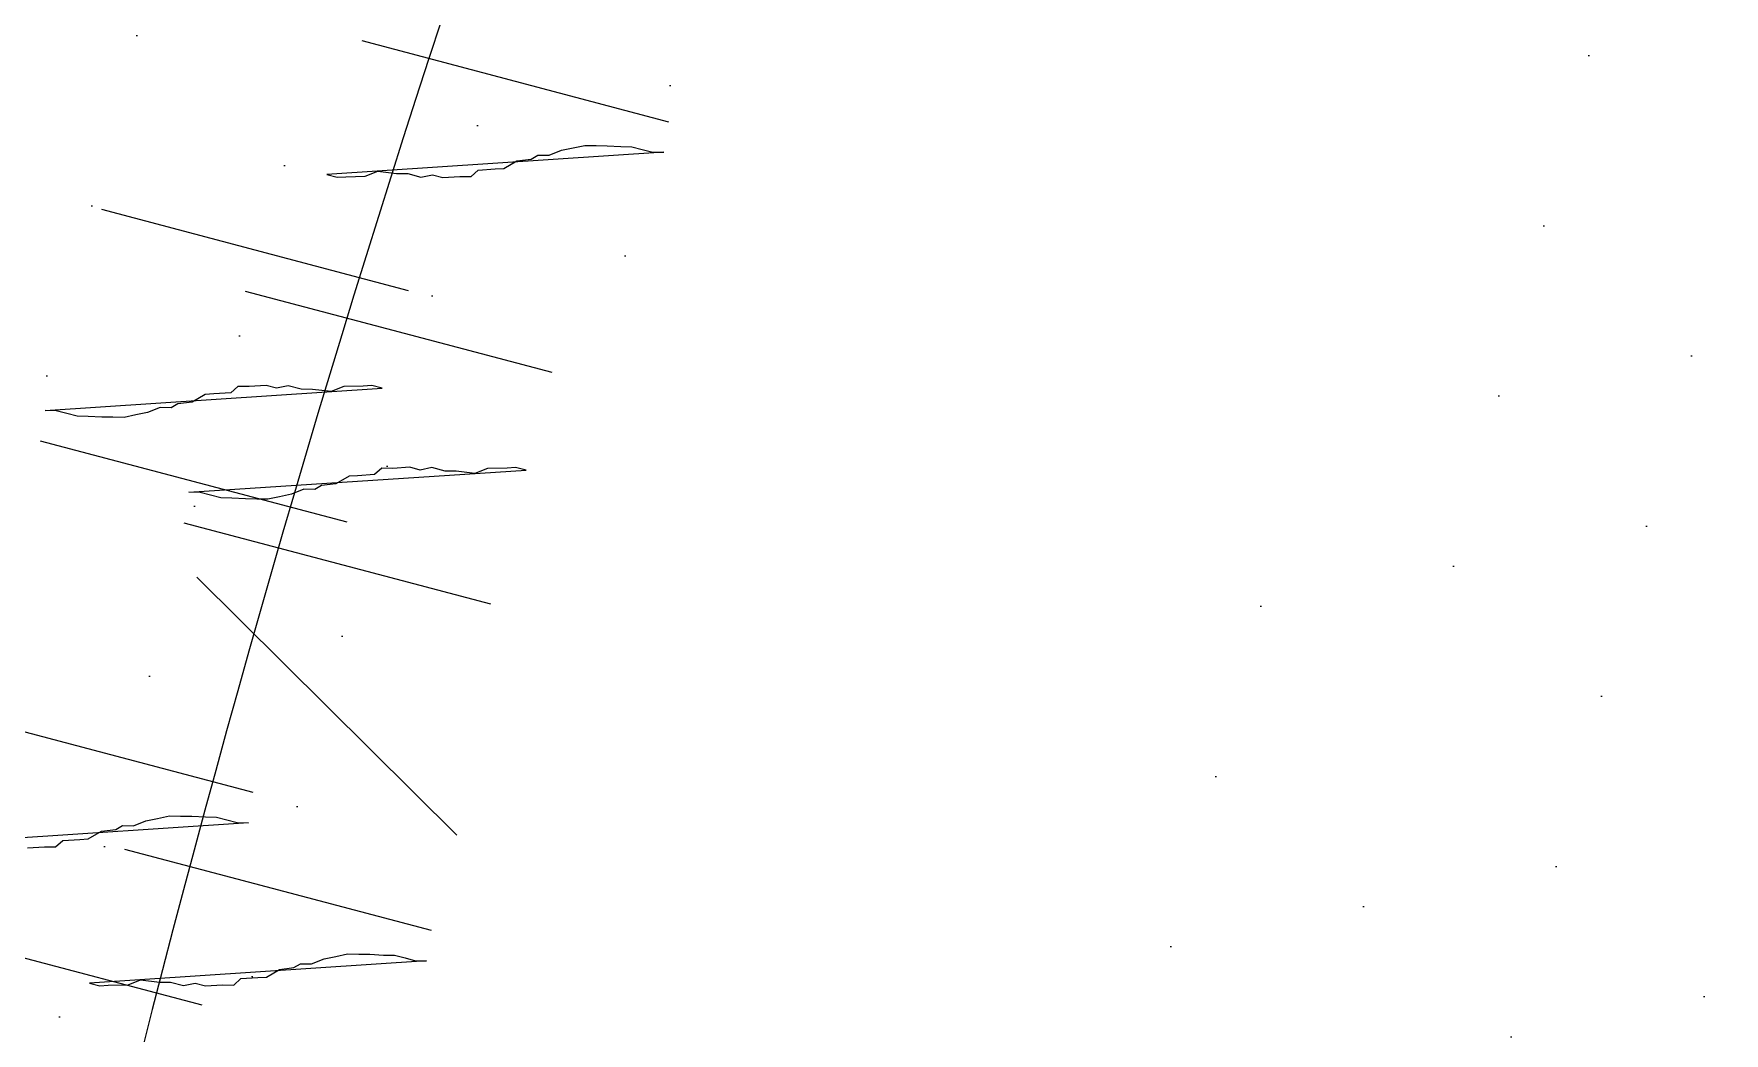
# Model space of a CAD drawing. Extents: x 3694 to 117786, y 20013 to 108631.
# Drawn here: x 25759.6 to 25866.9, y 32838.9 to 32902.4 of the extents above; entities that cross this region are included whole.
import ezdxf

# ---------------------------------------------------------------- set-up
doc = ezdxf.new("R2010")
doc.units = 0
doc.header["$LTSCALE"] = 1000
doc.header["$MEASUREMENT"] = 0
doc.layers.add('家具', color=253, linetype='Continuous')

msp = doc.modelspace()

# ---------------------------------------------------------------- hatches: boundary and pattern name
at = {"layer": '家具'}
h = msp.add_hatch(dxfattribs=at)
h.set_pattern_fill('DOTS', color=8, scale=335.28, angle=-90, style=0)
h.set_pattern_definition([(270, (-1566.307, 12540.708), (-20.955, -10.4775), [0, -20.955])])
edge = h.paths.add_edge_path()
edge.add_spline(control_points=[(25662.78, 31423.88), (25660.95, 31432.93), (25659.17, 31441.96), (25653.73, 31470.37), (25650.3, 31489.66), (25644.36, 31528.06), (25641.9, 31547.1), (25637.31, 31591.67), (25635.43, 31617.28), (25630.67, 31694.98), (25628.65, 31748.09), (25621.73, 31828.79), (25618.79, 31855.84), (25612.72, 31896.46), (25610.41, 31910.01), (25605.13, 31937.08), (25602.13, 31950.67), (25594.77, 31980.14), (25590.33, 31995.87), (25582.63, 32022), (25579.42, 32032.55), (25576.24, 32042.98)], knot_values=[0.007594, 0.007594, 0.007594, 0.007594, 1.009332, 1.009332, 3.166904, 3.166904, 5.324476, 5.324476, 8.146714, 8.146714, 13.786985, 13.786985, 16.607121, 16.607121, 18.017189, 18.017189, 19.427256, 19.427256, 21.1184, 21.1184, 22.28816, 22.28816, 22.28816, 22.28816], degree=3, periodic=0)
edge.add_ellipse((27492.81, 32604.79), major_axis=(-1412.24, 1412.24), ratio=1, start_angle=48.55715, end_angle=61.33744, ccw=False)
edge.add_ellipse((27492.81, 32356.96), major_axis=(-1412.24, 1412.24), ratio=1, start_angle=28.66256, end_angle=41.44285, ccw=False)
edge.add_spline(control_points=[(25576.24, 32918.76), (25579.42, 32929.2), (25582.63, 32939.75), (25590.33, 32965.88), (25594.77, 32981.61), (25602.13, 33011.08), (25605.13, 33024.67), (25610.41, 33051.74), (25612.72, 33065.29), (25618.79, 33105.91), (25621.73, 33132.96), (25626.82, 33192.38), (25628.66, 33224.64), (25630.39, 33256.52)], knot_values=[0.007594, 0.007594, 0.007594, 0.007594, 1.177354, 1.177354, 2.868498, 2.868498, 4.278566, 4.278566, 5.688634, 5.688634, 8.508769, 8.508769, 11.917873, 11.917873, 11.917873, 11.917873], degree=3, periodic=0)
edge.add_ellipse((25636.15, 33278.94), major_axis=(16.38, 16.38), ratio=1, start_angle=210.5825, end_angle=224.1965)
edge.add_ellipse((25771.72, 33642.9), major_axis=(-290.11, 290.11), ratio=1, start_angle=115.6565, end_angle=125.4571)
edge.add_ellipse((24991.43, 33119.5), major_axis=(-510.62, 510.62), ratio=1, start_angle=213.72155, end_angle=234.46982, ccw=False)
edge.add_ellipse((21224.43, 32647.69), major_axis=(-3173.05, 3173.05), ratio=1, start_angle=218.35798, end_angle=229.22468, ccw=False)
edge.add_ellipse((24683.47, 31745.34), major_axis=(-756.09, 756.09), ratio=1, start_angle=220.52221, end_angle=246.00697, ccw=False)
edge.add_ellipse((25763.13, 31635.85), major_axis=(-20.78, 20.78), ratio=1, start_angle=-17.314, end_angle=60.6503)
edge.add_ellipse((26021.41, 31879.25), major_axis=(269.53, 269.53), ratio=1, start_angle=176.2513, end_angle=213.9303)
edge.add_ellipse((26296.87, 31659.29), major_axis=(-269.54, 269.54), ratio=1, start_angle=68.8475, end_angle=70.5636)
edge.add_ellipse((26012.17, 29992.04), major_axis=(1063.44, 1063.44), ratio=1, start_angle=47.25508, end_angle=54.69471)
edge.add_ellipse((25808.49, 31263.72), major_axis=(153.1, 153.1), ratio=1, start_angle=58.2352, end_angle=87.2958)
edge = h.paths.add_edge_path()
edge.add_ellipse((25722.49, 31307.44), major_axis=(-59.62, 59.62), ratio=1, start_angle=82.2821, end_angle=111.8665, ccw=False)
edge.add_ellipse((25771.29, 31335.44), major_axis=(99.2, 99.2), ratio=1, start_angle=154.3192, end_angle=169.3068, ccw=False)
edge.add_ellipse((25896.08, 32846.25), major_axis=(1116.04, 1116.04), ratio=1, start_angle=215.62195, end_angle=236.67588)
edge.add_spline(control_points=[(26215.5, 31300.59), (26215.69, 31298.4), (26216.55, 31288.82), (26217.14, 31278.8), (26217.99, 31269.41)], knot_values=[0, 0, 0, 0, 0.241803, 1.05283, 1.05283, 1.05283, 1.05283], degree=3, periodic=0)
edge.add_ellipse((26255.9, 31272.71), major_axis=(-26.91, 26.91), ratio=1, start_angle=49.7272, end_angle=121.2232)
edge.add_ellipse((25925.72, 35279.25), major_axis=(2868.19, 2868.19), ratio=1, start_angle=221.65955, end_angle=229.54069, ccw=False)
edge = h.paths.add_edge_path()
edge.add_ellipse((25722.49, 33654.3), major_axis=(59.62, 59.62), ratio=1, start_angle=68.1335, end_angle=97.7179, ccw=False)
edge.add_ellipse((25925.72, 29682.5), major_axis=(-2868.19, 2868.19), ratio=1, start_angle=310.4559, end_angle=318.34045, ccw=False)
edge.add_ellipse((26256.08, 33689.01), major_axis=(-26.91, 26.91), ratio=1, start_angle=-31.3236, end_angle=40.0165)
edge.add_spline(control_points=[(26218.17, 33692.31), (26217.83, 33688.62), (26217.56, 33685.18), (26217.31, 33681.92)], knot_values=[0, 0, 0, 0, 0.318986, 0.318986, 0.318986, 0.318986], degree=3, periodic=0)
edge.add_ellipse((25787.82, 30136.05), major_axis=(-2525.63, 2525.63), ratio=1, start_angle=-51.90623, end_angle=-42.87541)
edge = h.paths.add_edge_path()
edge.add_ellipse((25936.38, 33218.45), major_axis=(221.16, 221.16), ratio=1, start_angle=249.068, end_angle=320.144, ccw=False)
edge.add_ellipse((25845.66, 32959.01), major_axis=(-155.45, 155.45), ratio=1, start_angle=155.1189, end_angle=218.1718, ccw=False)
edge.add_ellipse((26469.11, 32583.91), major_axis=(405.32, 405.32), ratio=1, start_angle=117.88643, end_angle=164.47377)
edge.add_ellipse((25759.1, 32002.77), major_axis=(258.82, 258.82), ratio=1, start_angle=319.4937, end_angle=369.8017, ccw=False)
edge.add_ellipse((26033.54, 31769.3), major_axis=(196.09, 196.09), ratio=1, start_angle=323.3076, end_angle=385.9615, ccw=False)
edge.add_ellipse((25947.61, 31313.07), major_axis=(433.68, 433.68), ratio=1, start_angle=340.12182, end_angle=369.01888, ccw=False)
edge.add_ellipse((10815.44, 32429.69), major_axis=(-11109.23, 11109.23), ratio=1, start_angle=221.285609, end_angle=221.875833, ccw=False)
edge.add_spline(control_points=[(26493.26, 31411.9), (26486.23, 31411.45), (26479.08, 31411.35), (26471.58, 31411.63)], knot_values=[2.29351, 2.29351, 2.29351, 2.29351, 2.979733, 2.979733, 2.979733, 2.979733], degree=3, periodic=0)
edge.add_spline(control_points=[(26471.58, 31411.63), (26467.36, 31411.79), (26456, 31412.52), (26440.03, 31414.58), (26443.69, 31428.33), (26439.95, 31432.1), (26437.17, 31433.68)], knot_values=[2.979733, 2.979733, 2.979733, 2.979733, 3.365456, 3.990522, 4.278466, 4.605763, 4.605763, 4.605763, 4.605763], degree=3, periodic=0)
edge.add_spline(control_points=[(26437.17, 31433.68), (26434.39, 31435.26), (26430.81, 31436.41), (26427.23, 31437.56)], knot_values=[4.605763, 4.605763, 4.605763, 4.605763, 4.934211, 4.934211, 4.934211, 4.934211], degree=3, periodic=0)
edge.add_ellipse((26012.17, 29992.04), major_axis=(-1063.44, 1063.44), ratio=1, start_angle=-61.02051, end_angle=-52.79563)
edge.add_ellipse((26083.49, 31751.85), major_axis=(-212.58, 212.58), ratio=1, start_angle=161.1869, end_angle=194.3664)
edge.add_ellipse((26083.4, 31433.23), major_axis=(217.18, 217.18), ratio=1, start_angle=347.5897, end_angle=388.9748)
edge.add_ellipse((25731.36, 31559.84), major_axis=(331.09, 331.09), ratio=1, start_angle=336.1037, end_angle=362.1536)
edge.add_ellipse((26298.48, 31544.49), major_axis=(-308.61, 308.61), ratio=1, start_angle=-10.2604, end_angle=-2.0534)
edge.add_spline(control_points=[(26001.12, 31863.96), (25992.17, 31856.91), (25969.73, 31839.24), (25979.5, 31902.48), (25956.49, 31937.54), (25929.27, 31997.14), (25961.86, 32062.77), (25942.62, 32144.53), (25926.68, 32231.36), (25867, 32267.5), (25858.38, 32323.05), (25825.52, 32311.22), (25824.03, 32328.39), (25823.35, 32337.33)], knot_values=[28.726228, 28.726228, 28.726228, 28.726228, 29.65137, 31.045535, 32.970907, 34.80046, 37.537981, 40.132447, 43.737998, 46.299248, 47.538816, 48.20545, 48.984057, 48.984057, 48.984057, 48.984057], degree=3, periodic=0)
edge.add_ellipse((32110.24, 32499.07), major_axis=(-4446.97, 4446.97), ratio=1, start_angle=42.846266, end_angle=46.473696, ccw=False)
edge.add_spline(control_points=[(25825.72, 32735.41), (25827.12, 32749.3), (25830.3, 32773.8), (25873.86, 32804.82), (25894.59, 32873.4), (25930.04, 32937.04), (25918.78, 33008.53), (25955.54, 33031.18), (25987.9, 33118.04), (25988.47, 33096.8)], knot_values=[0, 0, 0, 0, 1.426784, 2.507846, 5.446644, 8.794162, 10.36551, 12.195062, 14.476347, 14.476347, 14.476347, 14.476347], degree=3, periodic=0)
edge.add_ellipse((25595.37, 33351.18), major_axis=(-331.09, 331.09), ratio=1, start_angle=192.0923, end_angle=216.81)
edge.add_ellipse((25910.2, 33553.27), major_axis=(217.18, 217.18), ratio=1, start_angle=253.939, end_angle=295.324)
edge.add_ellipse((25981.51, 33242.73), major_axis=(-212.58, 212.58), ratio=1, start_angle=268.5473, end_angle=274.8553)
edge.add_ellipse((26015.71, 34854.62), major_axis=(-983.78, 983.78), ratio=1, start_angle=141.58816, end_angle=151.91197)
edge.add_spline(control_points=[(26420.43, 33523.52), (26425.94, 33525.33), (26431.45, 33527.14), (26434.04, 33530.52)], knot_values=[4.42753, 4.42753, 4.42753, 4.42753, 4.934211, 4.934211, 4.934211, 4.934211], degree=3, periodic=0)
edge.add_ellipse((25941.61, 33650.24), major_axis=(-358.34, 358.34), ratio=1, start_angle=172.1836, end_angle=211.3352, ccw=False)
h = msp.add_hatch(dxfattribs=at)
h.set_pattern_fill('DOTS', color=8, scale=178.816, angle=-75.176, style=0)
h.set_pattern_definition([(255.176, (7759.612, 27199.551), (-12.2337153, -2.5426225), [0, -11.176])])
edge = h.paths.add_edge_path(flags=17)
edge.add_ellipse((25774.3, 33090.61), major_axis=(-23.26, 23.26), ratio=1, start_angle=182.6054, end_angle=232.4016)
edge.add_ellipse((25890.19, 33110.43), major_axis=(59.9, 59.9), ratio=1, start_angle=145.6008, end_angle=189.3416)
edge.add_ellipse((25840.79, 33088.2), major_axis=(-32.95, 32.95), ratio=1, start_angle=70.0976, end_angle=135.0171, ccw=False)
edge = h.paths.add_edge_path(flags=17)
edge.add_ellipse((26482.88, 32815.35), major_axis=(481.37, 481.37), ratio=1, start_angle=115.58827, end_angle=116.32292, ccw=False)
edge.add_ellipse((25895.61, 33038.87), major_axis=(38.8, 38.8), ratio=1, start_angle=132.1423, end_angle=203.6366)
edge.add_ellipse((25868.37, 32967.64), major_axis=(-15.13, 15.13), ratio=1, start_angle=-64.8218, end_angle=72.1862)
edge.add_ellipse((25925.11, 33007.88), major_axis=(-64.2, 64.2), ratio=1, start_angle=28.7109, end_angle=78.4325, ccw=False)
edge = h.paths.add_edge_path()
edge.add_ellipse((26097.69, 32987.55), major_axis=(-242.04, 242.04), ratio=1, start_angle=-26.2846, end_angle=23.3258, ccw=False)
edge.add_spline(control_points=[(25987.86, 33311.75), (25997.22, 33316.08), (26009.13, 33321.59), (26015.99, 33313.95), (26017.25, 33311.97)], knot_values=[0, 0, 0, 0, 1.422385, 1.810205, 1.810205, 1.810205, 1.810205], degree=3, periodic=0)
edge.add_ellipse((26482.88, 32815.35), major_axis=(481.37, 481.37), ratio=1, start_angle=88.15451, end_angle=92.74736)
edge.add_ellipse((26068.39, 32980.85), major_axis=(216.1, 216.1), ratio=1, start_angle=62.0105, end_angle=113.1092)
edge.add_ellipse((26200.64, 32878.76), major_axis=(331.35, 331.35), ratio=1, start_angle=107.547, end_angle=150.4325)
edge.add_ellipse((26734.63, 32591.75), major_axis=(706.38, 706.38), ratio=1, start_angle=125.64913, end_angle=128.25362)
edge.add_spline(control_points=[(25742.58, 32709.11), (25738.94, 32709.9), (25728.59, 32714.87), (25728.79, 32726.92), (25728.92, 32735.05)], knot_values=[0, 0, 0, 0, 0.581976, 1.791185, 1.791185, 1.791185, 1.791185], degree=3, periodic=0)
edge.add_ellipse((26227.64, 32861.2), major_axis=(-363.75, 363.75), ratio=1, start_angle=15.5696, end_angle=59.1958, ccw=False)
edge = h.paths.add_edge_path()
edge.add_spline(control_points=[(25770.76, 32721.98), (25765.22, 32716.2), (25757.52, 32708.17), (25745.69, 32708.43), (25742.58, 32709.11)], knot_values=[1.791185, 1.791185, 1.791185, 1.791185, 3.069002, 3.567392, 3.567392, 3.567392, 3.567392], degree=3, periodic=0)
edge.add_ellipse((26734.63, 32591.75), major_axis=(706.38, 706.38), ratio=1, start_angle=125.64913, end_angle=128.25362, ccw=False)
edge.add_ellipse((25518.62, 33078.03), major_axis=(281.07, 281.07), ratio=1, start_angle=260.4096, end_angle=304.1078)
edge.add_ellipse((25554.97, 33238.84), major_axis=(300.8, 300.8), ratio=1, start_angle=281.3182, end_angle=319.6193)
edge.add_ellipse((26482.88, 32815.35), major_axis=(-481.37, 481.37), ratio=1, start_angle=-1.84549, end_angle=2.74736, ccw=False)
edge.add_spline(control_points=[(26017.25, 33311.97), (26019.16, 33308.97), (26023.49, 33297.46), (26024, 33287.16), (26024.34, 33280.25)], knot_values=[1.810205, 1.810205, 1.810205, 1.810205, 2.398758, 3.598447, 3.598447, 3.598447, 3.598447], degree=3, periodic=0)
edge.add_ellipse((25636.17, 33260.92), major_axis=(-274.82, 274.82), ratio=1, start_angle=183.0275, end_angle=227.8513, ccw=False)
edge.add_ellipse((25621.13, 32986.96), major_axis=(-215.18, 215.18), ratio=1, start_angle=164.4537, end_angle=227.6435, ccw=False)

# ---------------------------------------------------------------- linework, layer by layer
at = {"layer": '家具', "color": 8, "linetype": 'Continuous'}
for p, q in [((25799.89, 32896.76, 0), (25780.43, 32901.91, 0)), ((25799.89, 32896.76, 0), (25780.43, 32901.91, 0)), ((25799.89, 32896.76, 0), (25780.43, 32901.91, 0)), ((25799.89, 32896.76, 0), (25780.43, 32901.91, 0)), ((25799.58, 32894.84, 0), (25778.19, 32893.43, 0)), ((25799.58, 32894.84, 0), (25778.19, 32893.43, 0)), ((25799.58, 32894.84, 0), (25778.19, 32893.43, 0)), ((25799.58, 32894.84, 0), (25778.19, 32893.43, 0)), ((25789.42, 32893.81, 0), (25790.25, 32894.3, 0)), ((25789.42, 32893.81, 0), (25790.25, 32894.3, 0)), ((25789.42, 32893.81, 0), (25790.25, 32894.3, 0)), ((25789.42, 32893.81, 0), (25790.25, 32894.3, 0)), ((25790.25, 32894.3, 0), (25791.16, 32894.41, 0)), ((25790.25, 32894.3, 0), (25791.16, 32894.41, 0)), ((25790.25, 32894.3, 0), (25791.16, 32894.41, 0)), ((25790.25, 32894.3, 0), (25791.16, 32894.41, 0)), ((25791.16, 32894.41, 0), (25791.58, 32894.65, 0)), ((25791.16, 32894.41, 0), (25791.58, 32894.65, 0)), ((25791.16, 32894.41, 0), (25791.58, 32894.65, 0)), ((25791.16, 32894.41, 0), (25791.58, 32894.65, 0)), ((25791.58, 32894.65, 0), (25792.29, 32894.65, 0)), ((25791.58, 32894.65, 0), (25792.29, 32894.65, 0)), ((25791.58, 32894.65, 0), (25792.29, 32894.65, 0)), ((25791.58, 32894.65, 0), (25792.29, 32894.65, 0)), ((25792.29, 32894.65, 0), (25793.08, 32894.97, 0)), ((25792.29, 32894.65, 0), (25793.08, 32894.97, 0)), ((25792.29, 32894.65, 0), (25793.08, 32894.97, 0)), ((25792.29, 32894.65, 0), (25793.08, 32894.97, 0)), ((25793.08, 32894.97, 0), (25793.83, 32895.12, 0)), ((25793.08, 32894.97, 0), (25793.83, 32895.12, 0)), ((25793.08, 32894.97, 0), (25793.83, 32895.12, 0)), ((25793.08, 32894.97, 0), (25793.83, 32895.12, 0)), ((25793.83, 32895.12, 0), (25794.57, 32895.28, 0)), ((25793.83, 32895.12, 0), (25794.57, 32895.28, 0)), ((25793.83, 32895.12, 0), (25794.57, 32895.28, 0)), ((25793.83, 32895.12, 0), (25794.57, 32895.28, 0)), ((25794.57, 32895.28, 0), (25795.28, 32895.27, 0)), ((25794.57, 32895.28, 0), (25795.28, 32895.27, 0)), ((25794.57, 32895.28, 0), (25795.28, 32895.27, 0)), ((25794.57, 32895.28, 0), (25795.28, 32895.27, 0)), ((25795.28, 32895.27, 0), (25795.98, 32895.26, 0)), ((25795.28, 32895.27, 0), (25795.98, 32895.26, 0)), ((25795.28, 32895.27, 0), (25795.98, 32895.26, 0)), ((25795.28, 32895.27, 0), (25795.98, 32895.26, 0)), ((25795.98, 32895.26, 0), (25796.85, 32895.2, 0)), ((25795.98, 32895.26, 0), (25796.85, 32895.2, 0)), ((25795.98, 32895.26, 0), (25796.85, 32895.2, 0)), ((25795.98, 32895.26, 0), (25796.85, 32895.2, 0)), ((25796.85, 32895.2, 0), (25797.55, 32895.19, 0)), ((25796.85, 32895.2, 0), (25797.55, 32895.19, 0)), ((25796.85, 32895.2, 0), (25797.55, 32895.19, 0)), ((25796.85, 32895.2, 0), (25797.55, 32895.19, 0)), ((25797.55, 32895.19, 0), (25798.21, 32895.02, 0)), ((25797.55, 32895.19, 0), (25798.21, 32895.02, 0)), ((25797.55, 32895.19, 0), (25798.21, 32895.02, 0)), ((25797.55, 32895.19, 0), (25798.21, 32895.02, 0)), ((25798.21, 32895.02, 0), (25798.87, 32894.84, 0)), ((25798.21, 32895.02, 0), (25798.87, 32894.84, 0)), ((25798.21, 32895.02, 0), (25798.87, 32894.84, 0)), ((25798.21, 32895.02, 0), (25798.87, 32894.84, 0)), ((25798.87, 32894.84, 0), (25799.58, 32894.84, 0)), ((25798.87, 32894.84, 0), (25799.58, 32894.84, 0)), ((25798.87, 32894.84, 0), (25799.58, 32894.84, 0)), ((25798.87, 32894.84, 0), (25799.58, 32894.84, 0)), ((25778.19, 32893.43, 0), (25778.85, 32893.26, 0)), ((25778.19, 32893.43, 0), (25778.85, 32893.26, 0)), ((25778.19, 32893.43, 0), (25778.85, 32893.26, 0)), ((25778.19, 32893.43, 0), (25778.85, 32893.26, 0)), ((25778.85, 32893.26, 0), (25779.39, 32893.29, 0)), ((25778.85, 32893.26, 0), (25779.39, 32893.29, 0)), ((25778.85, 32893.26, 0), (25779.39, 32893.29, 0)), ((25778.85, 32893.26, 0), (25779.39, 32893.29, 0)), ((25779.39, 32893.29, 0), (25780.63, 32893.32, 0)), ((25779.39, 32893.29, 0), (25780.63, 32893.32, 0)), ((25779.39, 32893.29, 0), (25780.63, 32893.32, 0)), ((25779.39, 32893.29, 0), (25780.63, 32893.32, 0)), ((25780.63, 32893.32, 0), (25781.42, 32893.64, 0)), ((25780.63, 32893.32, 0), (25781.42, 32893.64, 0)), ((25780.63, 32893.32, 0), (25781.42, 32893.64, 0)), ((25780.63, 32893.32, 0), (25781.42, 32893.64, 0)), ((25781.42, 32893.64, 0), (25782.62, 32893.5, 0)), ((25781.42, 32893.64, 0), (25782.62, 32893.5, 0)), ((25781.42, 32893.64, 0), (25782.62, 32893.5, 0)), ((25781.42, 32893.64, 0), (25782.62, 32893.5, 0)), ((25782.62, 32893.5, 0), (25783.32, 32893.49, 0)), ((25782.62, 32893.5, 0), (25783.32, 32893.49, 0)), ((25782.62, 32893.5, 0), (25783.32, 32893.49, 0)), ((25782.62, 32893.5, 0), (25783.32, 32893.49, 0)), ((25783.32, 32893.49, 0), (25784.15, 32893.27, 0)), ((25783.32, 32893.49, 0), (25784.15, 32893.27, 0)), ((25783.32, 32893.49, 0), (25784.15, 32893.27, 0)), ((25783.32, 32893.49, 0), (25784.15, 32893.27, 0)), ((25784.15, 32893.27, 0), (25784.9, 32893.42, 0)), ((25784.15, 32893.27, 0), (25784.9, 32893.42, 0)), ((25784.15, 32893.27, 0), (25784.9, 32893.42, 0)), ((25784.15, 32893.27, 0), (25784.9, 32893.42, 0)), ((25784.9, 32893.42, 0), (25785.56, 32893.25, 0)), ((25784.9, 32893.42, 0), (25785.56, 32893.25, 0)), ((25784.9, 32893.42, 0), (25785.56, 32893.25, 0)), ((25784.9, 32893.42, 0), (25785.56, 32893.25, 0)), ((25785.56, 32893.25, 0), (25786.63, 32893.31, 0)), ((25785.56, 32893.25, 0), (25786.63, 32893.31, 0)), ((25785.56, 32893.25, 0), (25786.63, 32893.31, 0)), ((25785.56, 32893.25, 0), (25786.63, 32893.31, 0)), ((25786.63, 32893.31, 0), (25787.34, 32893.3, 0)), ((25786.63, 32893.31, 0), (25787.34, 32893.3, 0)), ((25786.63, 32893.31, 0), (25787.34, 32893.3, 0)), ((25786.63, 32893.31, 0), (25787.34, 32893.3, 0)), ((25787.34, 32893.3, 0), (25787.8, 32893.71, 0)), ((25787.34, 32893.3, 0), (25787.8, 32893.71, 0)), ((25787.34, 32893.3, 0), (25787.8, 32893.71, 0)), ((25787.34, 32893.3, 0), (25787.8, 32893.71, 0)), ((25787.8, 32893.71, 0), (25788.88, 32893.78, 0)), ((25787.8, 32893.71, 0), (25788.88, 32893.78, 0)), ((25787.8, 32893.71, 0), (25788.88, 32893.78, 0)), ((25787.8, 32893.71, 0), (25788.88, 32893.78, 0)), ((25788.88, 32893.78, 0), (25789.42, 32893.81, 0)), ((25788.88, 32893.78, 0), (25789.42, 32893.81, 0)), ((25788.88, 32893.78, 0), (25789.42, 32893.81, 0)), ((25788.88, 32893.78, 0), (25789.42, 32893.81, 0)), ((25763.89, 32891.22, 0), (25783.35, 32886.07, 0)), ((25763.89, 32891.22, 0), (25783.35, 32886.07, 0)), ((25763.89, 32891.22, 0), (25783.35, 32886.07, 0)), ((25763.89, 32891.22, 0), (25783.35, 32886.07, 0)), ((25773.01, 32886.03, 0), (25792.47, 32880.88, 0)), ((25773.01, 32886.03, 0), (25792.47, 32880.88, 0)), ((25773.01, 32886.03, 0), (25792.47, 32880.88, 0)), ((25773.01, 32886.03, 0), (25792.47, 32880.88, 0)), ((25760.31, 32878.45, 0), (25781.7, 32879.86, 0)), ((25760.31, 32878.45, 0), (25781.7, 32879.86, 0)), ((25760.31, 32878.45, 0), (25781.7, 32879.86, 0)), ((25760.31, 32878.45, 0), (25781.7, 32879.86, 0)), ((25770.47, 32879.47, 0), (25769.64, 32878.99, 0)), ((25770.47, 32879.47, 0), (25769.64, 32878.99, 0)), ((25770.47, 32879.47, 0), (25769.64, 32878.99, 0)), ((25770.47, 32879.47, 0), (25769.64, 32878.99, 0)), ((25771.01, 32879.51, 0), (25770.47, 32879.47, 0)), ((25771.01, 32879.51, 0), (25770.47, 32879.47, 0)), ((25771.01, 32879.51, 0), (25770.47, 32879.47, 0)), ((25771.01, 32879.51, 0), (25770.47, 32879.47, 0)), ((25772.09, 32879.57, 0), (25771.01, 32879.51, 0)), ((25772.09, 32879.57, 0), (25771.01, 32879.51, 0)), ((25772.09, 32879.57, 0), (25771.01, 32879.51, 0)), ((25772.09, 32879.57, 0), (25771.01, 32879.51, 0)), ((25772.55, 32879.98, 0), (25772.09, 32879.57, 0)), ((25772.55, 32879.98, 0), (25772.09, 32879.57, 0)), ((25772.55, 32879.98, 0), (25772.09, 32879.57, 0)), ((25772.55, 32879.98, 0), (25772.09, 32879.57, 0)), ((25773.26, 32879.97, 0), (25772.55, 32879.98, 0)), ((25773.26, 32879.97, 0), (25772.55, 32879.98, 0)), ((25773.26, 32879.97, 0), (25772.55, 32879.98, 0)), ((25773.26, 32879.97, 0), (25772.55, 32879.98, 0)), ((25774.33, 32880.04, 0), (25773.26, 32879.97, 0)), ((25774.33, 32880.04, 0), (25773.26, 32879.97, 0)), ((25774.33, 32880.04, 0), (25773.26, 32879.97, 0)), ((25774.33, 32880.04, 0), (25773.26, 32879.97, 0)), ((25774.99, 32879.87, 0), (25774.33, 32880.04, 0)), ((25774.99, 32879.87, 0), (25774.33, 32880.04, 0)), ((25774.99, 32879.87, 0), (25774.33, 32880.04, 0)), ((25774.99, 32879.87, 0), (25774.33, 32880.04, 0)), ((25775.74, 32880.02, 0), (25774.99, 32879.87, 0)), ((25775.74, 32880.02, 0), (25774.99, 32879.87, 0)), ((25775.74, 32880.02, 0), (25774.99, 32879.87, 0)), ((25775.74, 32880.02, 0), (25774.99, 32879.87, 0)), ((25776.57, 32879.8, 0), (25775.74, 32880.02, 0)), ((25776.57, 32879.8, 0), (25775.74, 32880.02, 0)), ((25776.57, 32879.8, 0), (25775.74, 32880.02, 0)), ((25776.57, 32879.8, 0), (25775.74, 32880.02, 0)), ((25777.27, 32879.79, 0), (25776.57, 32879.8, 0)), ((25777.27, 32879.79, 0), (25776.57, 32879.8, 0)), ((25777.27, 32879.79, 0), (25776.57, 32879.8, 0)), ((25777.27, 32879.79, 0), (25776.57, 32879.8, 0)), ((25778.47, 32879.65, 0), (25777.27, 32879.79, 0)), ((25778.47, 32879.65, 0), (25777.27, 32879.79, 0)), ((25778.47, 32879.65, 0), (25777.27, 32879.79, 0)), ((25778.47, 32879.65, 0), (25777.27, 32879.79, 0)), ((25779.26, 32879.97, 0), (25778.47, 32879.65, 0)), ((25779.26, 32879.97, 0), (25778.47, 32879.65, 0)), ((25779.26, 32879.97, 0), (25778.47, 32879.65, 0)), ((25779.26, 32879.97, 0), (25778.47, 32879.65, 0)), ((25780.5, 32880, 0), (25779.26, 32879.97, 0)), ((25780.5, 32880, 0), (25779.26, 32879.97, 0)), ((25780.5, 32880, 0), (25779.26, 32879.97, 0)), ((25780.5, 32880, 0), (25779.26, 32879.97, 0)), ((25781.04, 32880.03, 0), (25780.5, 32880, 0)), ((25781.04, 32880.03, 0), (25780.5, 32880, 0)), ((25781.04, 32880.03, 0), (25780.5, 32880, 0)), ((25781.04, 32880.03, 0), (25780.5, 32880, 0)), ((25781.7, 32879.86, 0), (25781.04, 32880.03, 0)), ((25781.7, 32879.86, 0), (25781.04, 32880.03, 0)), ((25781.7, 32879.86, 0), (25781.04, 32880.03, 0)), ((25781.7, 32879.86, 0), (25781.04, 32880.03, 0)), ((25761.02, 32878.44, 0), (25760.31, 32878.45, 0)), ((25761.02, 32878.44, 0), (25760.31, 32878.45, 0)), ((25761.02, 32878.44, 0), (25760.31, 32878.45, 0)), ((25761.02, 32878.44, 0), (25760.31, 32878.45, 0)), ((25761.68, 32878.27, 0), (25761.02, 32878.44, 0)), ((25761.68, 32878.27, 0), (25761.02, 32878.44, 0)), ((25761.68, 32878.27, 0), (25761.02, 32878.44, 0)), ((25761.68, 32878.27, 0), (25761.02, 32878.44, 0)), ((25762.34, 32878.09, 0), (25761.68, 32878.27, 0)), ((25762.34, 32878.09, 0), (25761.68, 32878.27, 0)), ((25762.34, 32878.09, 0), (25761.68, 32878.27, 0)), ((25762.34, 32878.09, 0), (25761.68, 32878.27, 0)), ((25766.07, 32878.17, 0), (25765.32, 32878.01, 0)), ((25766.07, 32878.17, 0), (25765.32, 32878.01, 0)), ((25766.07, 32878.17, 0), (25765.32, 32878.01, 0)), ((25766.07, 32878.17, 0), (25765.32, 32878.01, 0)), ((25766.81, 32878.32, 0), (25766.07, 32878.17, 0)), ((25766.81, 32878.32, 0), (25766.07, 32878.17, 0)), ((25766.81, 32878.32, 0), (25766.07, 32878.17, 0)), ((25766.81, 32878.32, 0), (25766.07, 32878.17, 0)), ((25767.6, 32878.64, 0), (25766.81, 32878.32, 0)), ((25767.6, 32878.64, 0), (25766.81, 32878.32, 0)), ((25767.6, 32878.64, 0), (25766.81, 32878.32, 0)), ((25767.6, 32878.64, 0), (25766.81, 32878.32, 0)), ((25768.31, 32878.63, 0), (25767.6, 32878.64, 0)), ((25768.31, 32878.63, 0), (25767.6, 32878.64, 0)), ((25768.31, 32878.63, 0), (25767.6, 32878.64, 0)), ((25768.31, 32878.63, 0), (25767.6, 32878.64, 0)), ((25768.73, 32878.87, 0), (25768.31, 32878.63, 0)), ((25768.73, 32878.87, 0), (25768.31, 32878.63, 0)), ((25768.73, 32878.87, 0), (25768.31, 32878.63, 0)), ((25768.73, 32878.87, 0), (25768.31, 32878.63, 0)), ((25769.64, 32878.99, 0), (25768.73, 32878.87, 0)), ((25769.64, 32878.99, 0), (25768.73, 32878.87, 0)), ((25769.64, 32878.99, 0), (25768.73, 32878.87, 0)), ((25769.64, 32878.99, 0), (25768.73, 32878.87, 0)), ((25763.04, 32878.08, 0), (25762.34, 32878.09, 0)), ((25763.04, 32878.08, 0), (25762.34, 32878.09, 0)), ((25763.04, 32878.08, 0), (25762.34, 32878.09, 0)), ((25763.04, 32878.08, 0), (25762.34, 32878.09, 0)), ((25763.91, 32878.03, 0), (25763.04, 32878.08, 0)), ((25763.91, 32878.03, 0), (25763.04, 32878.08, 0)), ((25763.91, 32878.03, 0), (25763.04, 32878.08, 0)), ((25763.91, 32878.03, 0), (25763.04, 32878.08, 0)), ((25764.61, 32878.02, 0), (25763.91, 32878.03, 0)), ((25764.61, 32878.02, 0), (25763.91, 32878.03, 0)), ((25764.61, 32878.02, 0), (25763.91, 32878.03, 0)), ((25764.61, 32878.02, 0), (25763.91, 32878.03, 0)), ((25765.32, 32878.01, 0), (25764.61, 32878.02, 0)), ((25765.32, 32878.01, 0), (25764.61, 32878.02, 0)), ((25765.32, 32878.01, 0), (25764.61, 32878.02, 0)), ((25765.32, 32878.01, 0), (25764.61, 32878.02, 0)), ((25760, 32876.53, 0), (25779.46, 32871.38, 0)), ((25760, 32876.53, 0), (25779.46, 32871.38, 0)), ((25760, 32876.53, 0), (25779.46, 32871.38, 0)), ((25760, 32876.53, 0), (25779.46, 32871.38, 0)), ((25769.43, 32873.26, 0), (25790.83, 32874.66, 0)), ((25769.43, 32873.26, 0), (25790.83, 32874.66, 0)), ((25769.43, 32873.26, 0), (25790.83, 32874.66, 0)), ((25769.43, 32873.26, 0), (25790.83, 32874.66, 0)), ((25779.6, 32874.28, 0), (25778.76, 32873.79, 0)), ((25779.6, 32874.28, 0), (25778.76, 32873.79, 0)), ((25779.6, 32874.28, 0), (25778.76, 32873.79, 0)), ((25779.6, 32874.28, 0), (25778.76, 32873.79, 0)), ((25780.14, 32874.31, 0), (25779.6, 32874.28, 0)), ((25780.14, 32874.31, 0), (25779.6, 32874.28, 0)), ((25780.14, 32874.31, 0), (25779.6, 32874.28, 0)), ((25780.14, 32874.31, 0), (25779.6, 32874.28, 0)), ((25781.21, 32874.38, 0), (25780.14, 32874.31, 0)), ((25781.21, 32874.38, 0), (25780.14, 32874.31, 0)), ((25781.21, 32874.38, 0), (25780.14, 32874.31, 0)), ((25781.21, 32874.38, 0), (25780.14, 32874.31, 0)), ((25781.67, 32874.79, 0), (25781.21, 32874.38, 0)), ((25781.67, 32874.79, 0), (25781.21, 32874.38, 0)), ((25781.67, 32874.79, 0), (25781.21, 32874.38, 0)), ((25781.67, 32874.79, 0), (25781.21, 32874.38, 0)), ((25782.38, 32874.78, 0), (25781.67, 32874.79, 0)), ((25782.38, 32874.78, 0), (25781.67, 32874.79, 0)), ((25782.38, 32874.78, 0), (25781.67, 32874.79, 0)), ((25782.38, 32874.78, 0), (25781.67, 32874.79, 0)), ((25783.46, 32874.85, 0), (25782.38, 32874.78, 0)), ((25783.46, 32874.85, 0), (25782.38, 32874.78, 0)), ((25783.46, 32874.85, 0), (25782.38, 32874.78, 0)), ((25783.46, 32874.85, 0), (25782.38, 32874.78, 0)), ((25784.12, 32874.67, 0), (25783.46, 32874.85, 0)), ((25784.12, 32874.67, 0), (25783.46, 32874.85, 0)), ((25784.12, 32874.67, 0), (25783.46, 32874.85, 0)), ((25784.12, 32874.67, 0), (25783.46, 32874.85, 0)), ((25784.86, 32874.83, 0), (25784.12, 32874.67, 0)), ((25784.86, 32874.83, 0), (25784.12, 32874.67, 0)), ((25784.86, 32874.83, 0), (25784.12, 32874.67, 0)), ((25784.86, 32874.83, 0), (25784.12, 32874.67, 0)), ((25785.69, 32874.61, 0), (25784.86, 32874.83, 0)), ((25785.69, 32874.61, 0), (25784.86, 32874.83, 0)), ((25785.69, 32874.61, 0), (25784.86, 32874.83, 0)), ((25785.69, 32874.61, 0), (25784.86, 32874.83, 0)), ((25786.39, 32874.6, 0), (25785.69, 32874.61, 0)), ((25786.39, 32874.6, 0), (25785.69, 32874.61, 0)), ((25786.39, 32874.6, 0), (25785.69, 32874.61, 0)), ((25786.39, 32874.6, 0), (25785.69, 32874.61, 0)), ((25787.59, 32874.46, 0), (25786.39, 32874.6, 0)), ((25787.59, 32874.46, 0), (25786.39, 32874.6, 0)), ((25787.59, 32874.46, 0), (25786.39, 32874.6, 0)), ((25787.59, 32874.46, 0), (25786.39, 32874.6, 0)), ((25788.38, 32874.78, 0), (25787.59, 32874.46, 0)), ((25788.38, 32874.78, 0), (25787.59, 32874.46, 0)), ((25788.38, 32874.78, 0), (25787.59, 32874.46, 0)), ((25788.38, 32874.78, 0), (25787.59, 32874.46, 0)), ((25789.63, 32874.8, 0), (25788.38, 32874.78, 0)), ((25789.63, 32874.8, 0), (25788.38, 32874.78, 0)), ((25789.63, 32874.8, 0), (25788.38, 32874.78, 0)), ((25789.63, 32874.8, 0), (25788.38, 32874.78, 0)), ((25790.17, 32874.84, 0), (25789.63, 32874.8, 0)), ((25790.17, 32874.84, 0), (25789.63, 32874.8, 0)), ((25790.17, 32874.84, 0), (25789.63, 32874.8, 0)), ((25790.17, 32874.84, 0), (25789.63, 32874.8, 0)), ((25790.83, 32874.66, 0), (25790.17, 32874.84, 0)), ((25790.83, 32874.66, 0), (25790.17, 32874.84, 0)), ((25790.83, 32874.66, 0), (25790.17, 32874.84, 0)), ((25790.83, 32874.66, 0), (25790.17, 32874.84, 0)), ((25770.14, 32873.25, 0), (25769.43, 32873.26, 0)), ((25770.14, 32873.25, 0), (25769.43, 32873.26, 0)), ((25770.14, 32873.25, 0), (25769.43, 32873.26, 0)), ((25770.14, 32873.25, 0), (25769.43, 32873.26, 0)), ((25770.8, 32873.07, 0), (25770.14, 32873.25, 0)), ((25770.8, 32873.07, 0), (25770.14, 32873.25, 0)), ((25770.8, 32873.07, 0), (25770.14, 32873.25, 0)), ((25770.8, 32873.07, 0), (25770.14, 32873.25, 0)), ((25771.46, 32872.9, 0), (25770.8, 32873.07, 0)), ((25771.46, 32872.9, 0), (25770.8, 32873.07, 0)), ((25771.46, 32872.9, 0), (25770.8, 32873.07, 0)), ((25771.46, 32872.9, 0), (25770.8, 32873.07, 0)), ((25772.16, 32872.89, 0), (25771.46, 32872.9, 0)), ((25772.16, 32872.89, 0), (25771.46, 32872.9, 0)), ((25772.16, 32872.89, 0), (25771.46, 32872.9, 0)), ((25772.16, 32872.89, 0), (25771.46, 32872.9, 0)), ((25773.03, 32872.84, 0), (25772.16, 32872.89, 0)), ((25773.03, 32872.84, 0), (25772.16, 32872.89, 0)), ((25773.03, 32872.84, 0), (25772.16, 32872.89, 0)), ((25773.03, 32872.84, 0), (25772.16, 32872.89, 0)), ((25773.74, 32872.83, 0), (25773.03, 32872.84, 0)), ((25773.74, 32872.83, 0), (25773.03, 32872.84, 0)), ((25773.74, 32872.83, 0), (25773.03, 32872.84, 0)), ((25773.74, 32872.83, 0), (25773.03, 32872.84, 0)), ((25774.44, 32872.82, 0), (25773.74, 32872.83, 0)), ((25774.44, 32872.82, 0), (25773.74, 32872.83, 0)), ((25774.44, 32872.82, 0), (25773.74, 32872.83, 0)), ((25774.44, 32872.82, 0), (25773.74, 32872.83, 0)), ((25775.19, 32872.97, 0), (25774.44, 32872.82, 0)), ((25775.19, 32872.97, 0), (25774.44, 32872.82, 0)), ((25775.19, 32872.97, 0), (25774.44, 32872.82, 0)), ((25775.19, 32872.97, 0), (25774.44, 32872.82, 0)), ((25775.94, 32873.13, 0), (25775.19, 32872.97, 0)), ((25775.94, 32873.13, 0), (25775.19, 32872.97, 0)), ((25775.94, 32873.13, 0), (25775.19, 32872.97, 0)), ((25775.94, 32873.13, 0), (25775.19, 32872.97, 0)), ((25776.73, 32873.45, 0), (25775.94, 32873.13, 0)), ((25776.73, 32873.45, 0), (25775.94, 32873.13, 0)), ((25776.73, 32873.45, 0), (25775.94, 32873.13, 0)), ((25776.73, 32873.45, 0), (25775.94, 32873.13, 0)), ((25777.43, 32873.44, 0), (25776.73, 32873.45, 0)), ((25777.43, 32873.44, 0), (25776.73, 32873.45, 0)), ((25777.43, 32873.44, 0), (25776.73, 32873.45, 0)), ((25777.43, 32873.44, 0), (25776.73, 32873.45, 0)), ((25777.85, 32873.68, 0), (25777.43, 32873.44, 0)), ((25777.85, 32873.68, 0), (25777.43, 32873.44, 0)), ((25777.85, 32873.68, 0), (25777.43, 32873.44, 0)), ((25777.85, 32873.68, 0), (25777.43, 32873.44, 0)), ((25778.76, 32873.79, 0), (25777.85, 32873.68, 0)), ((25778.76, 32873.79, 0), (25777.85, 32873.68, 0)), ((25778.76, 32873.79, 0), (25777.85, 32873.68, 0)), ((25778.76, 32873.79, 0), (25777.85, 32873.68, 0)), ((25769.12, 32871.33, 0), (25788.58, 32866.18, 0)), ((25769.12, 32871.33, 0), (25788.58, 32866.18, 0)), ((25769.12, 32871.33, 0), (25788.58, 32866.18, 0)), ((25769.12, 32871.33, 0), (25788.58, 32866.18, 0)), ((25786.43, 32851.49, 0), (25769.94, 32867.88, 0)), ((25786.43, 32851.49, 0), (25769.94, 32867.88, 0)), ((25786.43, 32851.49, 0), (25769.94, 32867.88, 0)), ((25786.43, 32851.49, 0), (25769.94, 32867.88, 0)), ((25773.52, 32854.2, 0), (25754.06, 32859.35, 0)), ((25773.52, 32854.2, 0), (25754.06, 32859.35, 0)), ((25773.52, 32854.2, 0), (25754.06, 32859.35, 0)), ((25773.52, 32854.2, 0), (25754.06, 32859.35, 0)), ((25765.91, 32852.09, 0), (25766.71, 32852.41, 0)), ((25765.91, 32852.09, 0), (25766.71, 32852.41, 0)), ((25765.91, 32852.09, 0), (25766.71, 32852.41, 0)), ((25765.91, 32852.09, 0), (25766.71, 32852.41, 0)), ((25766.71, 32852.41, 0), (25767.45, 32852.56, 0)), ((25766.71, 32852.41, 0), (25767.45, 32852.56, 0)), ((25766.71, 32852.41, 0), (25767.45, 32852.56, 0)), ((25766.71, 32852.41, 0), (25767.45, 32852.56, 0)), ((25767.45, 32852.56, 0), (25768.2, 32852.72, 0)), ((25767.45, 32852.56, 0), (25768.2, 32852.72, 0)), ((25767.45, 32852.56, 0), (25768.2, 32852.72, 0)), ((25767.45, 32852.56, 0), (25768.2, 32852.72, 0)), ((25768.2, 32852.72, 0), (25768.9, 32852.71, 0)), ((25768.2, 32852.72, 0), (25768.9, 32852.71, 0)), ((25768.2, 32852.72, 0), (25768.9, 32852.71, 0)), ((25768.2, 32852.72, 0), (25768.9, 32852.71, 0)), ((25768.9, 32852.71, 0), (25769.61, 32852.7, 0)), ((25768.9, 32852.71, 0), (25769.61, 32852.7, 0)), ((25768.9, 32852.71, 0), (25769.61, 32852.7, 0)), ((25768.9, 32852.71, 0), (25769.61, 32852.7, 0)), ((25769.61, 32852.7, 0), (25770.48, 32852.65, 0)), ((25769.61, 32852.7, 0), (25770.48, 32852.65, 0)), ((25769.61, 32852.7, 0), (25770.48, 32852.65, 0)), ((25769.61, 32852.7, 0), (25770.48, 32852.65, 0)), ((25770.48, 32852.65, 0), (25771.18, 32852.64, 0)), ((25770.48, 32852.65, 0), (25771.18, 32852.64, 0)), ((25770.48, 32852.65, 0), (25771.18, 32852.64, 0)), ((25770.48, 32852.65, 0), (25771.18, 32852.64, 0)), ((25771.18, 32852.64, 0), (25771.84, 32852.46, 0)), ((25771.18, 32852.64, 0), (25771.84, 32852.46, 0)), ((25771.18, 32852.64, 0), (25771.84, 32852.46, 0)), ((25771.18, 32852.64, 0), (25771.84, 32852.46, 0)), ((25771.84, 32852.46, 0), (25772.5, 32852.29, 0)), ((25771.84, 32852.46, 0), (25772.5, 32852.29, 0)), ((25771.84, 32852.46, 0), (25772.5, 32852.29, 0)), ((25771.84, 32852.46, 0), (25772.5, 32852.29, 0)), ((25773.21, 32852.28, 0), (25751.81, 32850.87, 0)), ((25773.21, 32852.28, 0), (25751.81, 32850.87, 0)), ((25773.21, 32852.28, 0), (25751.81, 32850.87, 0)), ((25773.21, 32852.28, 0), (25751.81, 32850.87, 0)), ((25763.04, 32851.26, 0), (25763.88, 32851.74, 0)), ((25763.04, 32851.26, 0), (25763.88, 32851.74, 0)), ((25763.04, 32851.26, 0), (25763.88, 32851.74, 0)), ((25763.04, 32851.26, 0), (25763.88, 32851.74, 0)), ((25763.88, 32851.74, 0), (25764.79, 32851.85, 0)), ((25763.88, 32851.74, 0), (25764.79, 32851.85, 0)), ((25763.88, 32851.74, 0), (25764.79, 32851.85, 0)), ((25763.88, 32851.74, 0), (25764.79, 32851.85, 0)), ((25764.79, 32851.85, 0), (25765.21, 32852.1, 0)), ((25764.79, 32851.85, 0), (25765.21, 32852.1, 0)), ((25764.79, 32851.85, 0), (25765.21, 32852.1, 0)), ((25764.79, 32851.85, 0), (25765.21, 32852.1, 0)), ((25765.21, 32852.1, 0), (25765.91, 32852.09, 0)), ((25765.21, 32852.1, 0), (25765.91, 32852.09, 0)), ((25765.21, 32852.1, 0), (25765.91, 32852.09, 0)), ((25765.21, 32852.1, 0), (25765.91, 32852.09, 0)), ((25772.5, 32852.29, 0), (25773.21, 32852.28, 0)), ((25772.5, 32852.29, 0), (25773.21, 32852.28, 0)), ((25772.5, 32852.29, 0), (25773.21, 32852.28, 0)), ((25772.5, 32852.29, 0), (25773.21, 32852.28, 0)), ((25759.18, 32850.69, 0), (25760.26, 32850.76, 0)), ((25759.18, 32850.69, 0), (25760.26, 32850.76, 0)), ((25759.18, 32850.69, 0), (25760.26, 32850.76, 0)), ((25759.18, 32850.69, 0), (25760.26, 32850.76, 0)), ((25760.26, 32850.76, 0), (25760.97, 32850.75, 0)), ((25760.26, 32850.76, 0), (25760.97, 32850.75, 0)), ((25760.26, 32850.76, 0), (25760.97, 32850.75, 0)), ((25760.26, 32850.76, 0), (25760.97, 32850.75, 0)), ((25760.97, 32850.75, 0), (25761.43, 32851.15, 0)), ((25760.97, 32850.75, 0), (25761.43, 32851.15, 0)), ((25760.97, 32850.75, 0), (25761.43, 32851.15, 0)), ((25760.97, 32850.75, 0), (25761.43, 32851.15, 0)), ((25761.43, 32851.15, 0), (25762.51, 32851.22, 0)), ((25761.43, 32851.15, 0), (25762.51, 32851.22, 0)), ((25761.43, 32851.15, 0), (25762.51, 32851.22, 0)), ((25761.43, 32851.15, 0), (25762.51, 32851.22, 0)), ((25762.51, 32851.22, 0), (25763.04, 32851.26, 0)), ((25762.51, 32851.22, 0), (25763.04, 32851.26, 0)), ((25762.51, 32851.22, 0), (25763.04, 32851.26, 0)), ((25762.51, 32851.22, 0), (25763.04, 32851.26, 0)), ((25784.83, 32845.44, 0), (25765.37, 32850.59, 0)), ((25784.83, 32845.44, 0), (25765.37, 32850.59, 0)), ((25784.83, 32845.44, 0), (25765.37, 32850.59, 0)), ((25784.83, 32845.44, 0), (25765.37, 32850.59, 0)), ((25750.79, 32845.88, 0), (25770.25, 32840.73, 0)), ((25750.79, 32845.88, 0), (25770.25, 32840.73, 0)), ((25750.79, 32845.88, 0), (25770.25, 32840.73, 0)), ((25750.79, 32845.88, 0), (25770.25, 32840.73, 0)), ((25778.01, 32843.65, 0), (25778.76, 32843.8, 0)), ((25778.01, 32843.65, 0), (25778.76, 32843.8, 0)), ((25778.01, 32843.65, 0), (25778.76, 32843.8, 0)), ((25778.01, 32843.65, 0), (25778.76, 32843.8, 0)), ((25778.76, 32843.8, 0), (25779.51, 32843.96, 0)), ((25778.76, 32843.8, 0), (25779.51, 32843.96, 0)), ((25778.76, 32843.8, 0), (25779.51, 32843.96, 0)), ((25778.76, 32843.8, 0), (25779.51, 32843.96, 0)), ((25779.51, 32843.96, 0), (25780.21, 32843.95, 0)), ((25779.51, 32843.96, 0), (25780.21, 32843.95, 0)), ((25779.51, 32843.96, 0), (25780.21, 32843.95, 0)), ((25779.51, 32843.96, 0), (25780.21, 32843.95, 0)), ((25780.21, 32843.95, 0), (25780.92, 32843.94, 0)), ((25780.21, 32843.95, 0), (25780.92, 32843.94, 0)), ((25780.21, 32843.95, 0), (25780.92, 32843.94, 0)), ((25780.21, 32843.95, 0), (25780.92, 32843.94, 0)), ((25780.92, 32843.94, 0), (25781.79, 32843.88, 0)), ((25780.92, 32843.94, 0), (25781.79, 32843.88, 0)), ((25780.92, 32843.94, 0), (25781.79, 32843.88, 0)), ((25780.92, 32843.94, 0), (25781.79, 32843.88, 0)), ((25781.79, 32843.88, 0), (25782.49, 32843.87, 0)), ((25781.79, 32843.88, 0), (25782.49, 32843.87, 0)), ((25781.79, 32843.88, 0), (25782.49, 32843.87, 0)), ((25781.79, 32843.88, 0), (25782.49, 32843.87, 0)), ((25782.49, 32843.87, 0), (25783.15, 32843.7, 0)), ((25782.49, 32843.87, 0), (25783.15, 32843.7, 0)), ((25782.49, 32843.87, 0), (25783.15, 32843.7, 0)), ((25782.49, 32843.87, 0), (25783.15, 32843.7, 0)), ((25784.51, 32843.51, 0), (25763.12, 32842.11, 0)), ((25784.51, 32843.51, 0), (25763.12, 32842.11, 0)), ((25784.51, 32843.51, 0), (25763.12, 32842.11, 0)), ((25784.51, 32843.51, 0), (25763.12, 32842.11, 0)), ((25774.35, 32842.49, 0), (25775.19, 32842.98, 0)), ((25774.35, 32842.49, 0), (25775.19, 32842.98, 0)), ((25774.35, 32842.49, 0), (25775.19, 32842.98, 0)), ((25774.35, 32842.49, 0), (25775.19, 32842.98, 0)), ((25775.19, 32842.98, 0), (25776.1, 32843.09, 0)), ((25775.19, 32842.98, 0), (25776.1, 32843.09, 0)), ((25775.19, 32842.98, 0), (25776.1, 32843.09, 0)), ((25775.19, 32842.98, 0), (25776.1, 32843.09, 0)), ((25776.1, 32843.09, 0), (25776.52, 32843.33, 0)), ((25776.1, 32843.09, 0), (25776.52, 32843.33, 0)), ((25776.1, 32843.09, 0), (25776.52, 32843.33, 0)), ((25776.1, 32843.09, 0), (25776.52, 32843.33, 0)), ((25776.52, 32843.33, 0), (25777.22, 32843.32, 0)), ((25776.52, 32843.33, 0), (25777.22, 32843.32, 0)), ((25776.52, 32843.33, 0), (25777.22, 32843.32, 0)), ((25776.52, 32843.33, 0), (25777.22, 32843.32, 0)), ((25777.22, 32843.32, 0), (25778.01, 32843.65, 0)), ((25777.22, 32843.32, 0), (25778.01, 32843.65, 0)), ((25777.22, 32843.32, 0), (25778.01, 32843.65, 0)), ((25777.22, 32843.32, 0), (25778.01, 32843.65, 0)), ((25783.15, 32843.7, 0), (25783.81, 32843.52, 0)), ((25783.15, 32843.7, 0), (25783.81, 32843.52, 0)), ((25783.15, 32843.7, 0), (25783.81, 32843.52, 0)), ((25783.15, 32843.7, 0), (25783.81, 32843.52, 0)), ((25783.81, 32843.52, 0), (25784.51, 32843.51, 0)), ((25783.81, 32843.52, 0), (25784.51, 32843.51, 0)), ((25783.81, 32843.52, 0), (25784.51, 32843.51, 0)), ((25783.81, 32843.52, 0), (25784.51, 32843.51, 0)), ((25763.12, 32842.11, 0), (25763.78, 32841.94, 0)), ((25763.12, 32842.11, 0), (25763.78, 32841.94, 0)), ((25763.12, 32842.11, 0), (25763.78, 32841.94, 0)), ((25763.12, 32842.11, 0), (25763.78, 32841.94, 0)), ((25763.78, 32841.94, 0), (25764.32, 32841.97, 0)), ((25763.78, 32841.94, 0), (25764.32, 32841.97, 0)), ((25763.78, 32841.94, 0), (25764.32, 32841.97, 0)), ((25763.78, 32841.94, 0), (25764.32, 32841.97, 0)), ((25764.32, 32841.97, 0), (25765.57, 32841.99, 0)), ((25764.32, 32841.97, 0), (25765.57, 32841.99, 0)), ((25764.32, 32841.97, 0), (25765.57, 32841.99, 0)), ((25764.32, 32841.97, 0), (25765.57, 32841.99, 0)), ((25765.57, 32841.99, 0), (25766.36, 32842.32, 0)), ((25765.57, 32841.99, 0), (25766.36, 32842.32, 0)), ((25765.57, 32841.99, 0), (25766.36, 32842.32, 0)), ((25765.57, 32841.99, 0), (25766.36, 32842.32, 0)), ((25766.36, 32842.32, 0), (25767.56, 32842.17, 0)), ((25766.36, 32842.32, 0), (25767.56, 32842.17, 0)), ((25766.36, 32842.32, 0), (25767.56, 32842.17, 0)), ((25766.36, 32842.32, 0), (25767.56, 32842.17, 0)), ((25767.56, 32842.17, 0), (25768.26, 32842.16, 0)), ((25767.56, 32842.17, 0), (25768.26, 32842.16, 0)), ((25767.56, 32842.17, 0), (25768.26, 32842.16, 0)), ((25767.56, 32842.17, 0), (25768.26, 32842.16, 0)), ((25768.26, 32842.16, 0), (25769.09, 32841.95, 0)), ((25768.26, 32842.16, 0), (25769.09, 32841.95, 0)), ((25768.26, 32842.16, 0), (25769.09, 32841.95, 0)), ((25768.26, 32842.16, 0), (25769.09, 32841.95, 0)), ((25769.09, 32841.95, 0), (25769.83, 32842.1, 0)), ((25769.09, 32841.95, 0), (25769.83, 32842.1, 0)), ((25769.09, 32841.95, 0), (25769.83, 32842.1, 0)), ((25769.09, 32841.95, 0), (25769.83, 32842.1, 0)), ((25769.83, 32842.1, 0), (25770.49, 32841.93, 0)), ((25769.83, 32842.1, 0), (25770.49, 32841.93, 0)), ((25769.83, 32842.1, 0), (25770.49, 32841.93, 0)), ((25769.83, 32842.1, 0), (25770.49, 32841.93, 0)), ((25770.49, 32841.93, 0), (25771.57, 32841.99, 0)), ((25770.49, 32841.93, 0), (25771.57, 32841.99, 0)), ((25770.49, 32841.93, 0), (25771.57, 32841.99, 0)), ((25770.49, 32841.93, 0), (25771.57, 32841.99, 0)), ((25771.57, 32841.99, 0), (25772.28, 32841.98, 0)), ((25771.57, 32841.99, 0), (25772.28, 32841.98, 0)), ((25771.57, 32841.99, 0), (25772.28, 32841.98, 0)), ((25771.57, 32841.99, 0), (25772.28, 32841.98, 0)), ((25772.28, 32841.98, 0), (25772.74, 32842.39, 0)), ((25772.28, 32841.98, 0), (25772.74, 32842.39, 0)), ((25772.28, 32841.98, 0), (25772.74, 32842.39, 0)), ((25772.28, 32841.98, 0), (25772.74, 32842.39, 0)), ((25772.74, 32842.39, 0), (25773.81, 32842.46, 0)), ((25772.74, 32842.39, 0), (25773.81, 32842.46, 0)), ((25772.74, 32842.39, 0), (25773.81, 32842.46, 0)), ((25772.74, 32842.39, 0), (25773.81, 32842.46, 0)), ((25773.81, 32842.46, 0), (25774.35, 32842.49, 0)), ((25773.81, 32842.46, 0), (25774.35, 32842.49, 0)), ((25773.81, 32842.46, 0), (25774.35, 32842.49, 0)), ((25773.81, 32842.46, 0), (25774.35, 32842.49, 0))]:
    msp.add_line(p, q, dxfattribs=at)
at = {"layer": '家具'}
for centre, radius, start, end in [((26227.64, 32861.2, 0), 514.43, 150.5696, 194.1958), ((26734.63, 32591.75, 0), 998.97, 154.01448, 173.25362), ((25621.13, 32986.96, 0), 304.32, 299.4537, 2.6435)]:
    msp.add_arc(centre, radius, start, end, dxfattribs=at)

doc.saveas('drawing.dxf')
